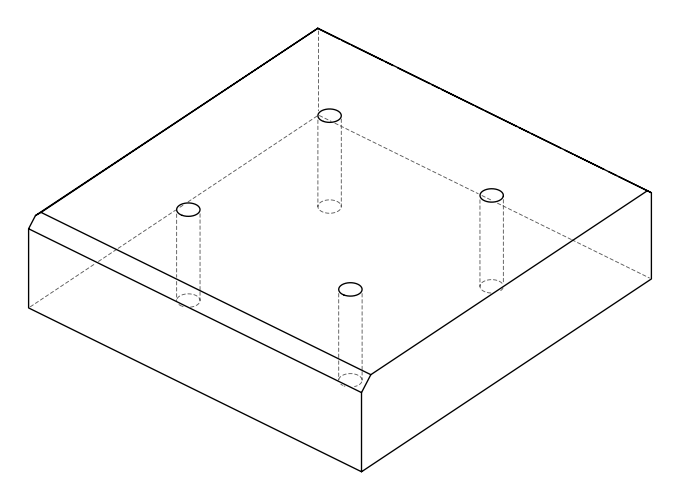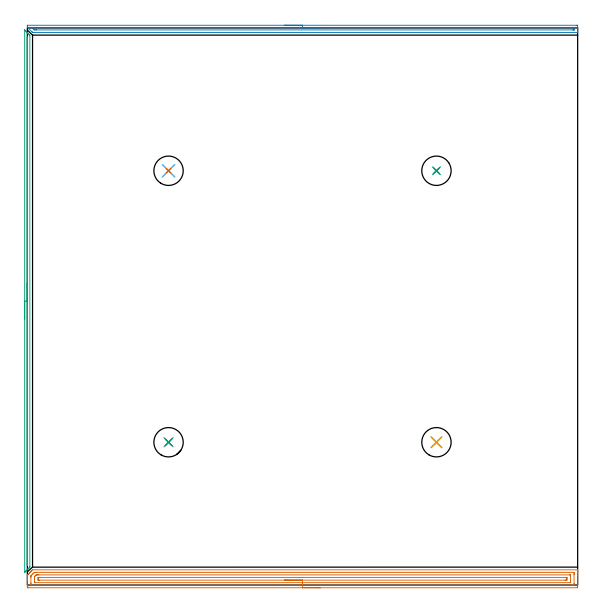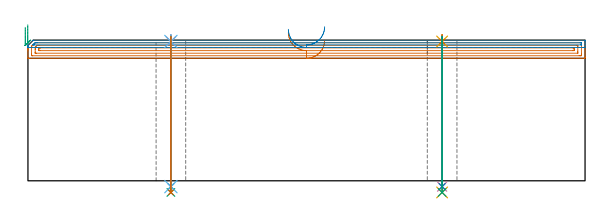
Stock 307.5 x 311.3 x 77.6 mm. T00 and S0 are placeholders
(PLAN: 15 operations, 9 tool changes, 22.9 min)
(1 AREA_MILL | FG_CHAMFER_SURFACE | UGT0205_001 | 10.04 min | 15376 mm3)
(2 AREA_MILL_1 | FG_CHAMFER_SURFACE_1 | UGT0205_001 | 5.06 min | 2464 mm3)
(3 AREA_MILL_2 | FG_CHAMFER_SURFACE_2 | UGT0205_001 | 4.94 min | 1261 mm3)
(4 SPOT_DRILL | STEP1HOLE | NXT0321_9005460120000 | 0.03 min | 2 mm3)
(5 SPOT_DRILL_1 | STEP1HOLE_1 | NXT0321_9005460120000 | 0.03 min | 4 mm3)
(6 SPOT_DRILL_2 | STEP1HOLE_2 | NXT0321_9005460120000 | 0.03 min | 1 mm3)
(7 SPOT_DRILL_3 | STEP1HOLE_3 | NXT0321_9005460120000 | 0.03 min | 7 mm3)
(8 DRILL_THROUGH_HOLE_INTO_CENTER | STEP1HOLE | NXT0301_065 | 0.33 min | 5361 mm3)
(9 DRILL_TO_ENLARGE_THROUGH_HOLE | STEP1HOLE | UGT0301_288 | 0.35 min | 11005 mm3)
(10 DRILL_THROUGH_HOLE_INTO_CENTER_1 | STEP1HOLE_1 | NXT0301_065 | 0.33 min | 5364 mm3)
(11 DRILL_TO_ENLARGE_THROUGH_HOLE_1 | STEP1HOLE_1 | UGT0301_288 | 0.35 min | 11002 mm3)
(12 DRILL_THROUGH_HOLE_INTO_CENTER_2 | STEP1HOLE_2 | NXT0301_065 | 0.33 min | 5369 mm3)
(13 DRILL_TO_ENLARGE_THROUGH_HOLE_2 | STEP1HOLE_2 | UGT0301_288 | 0.35 min | 10999 mm3)
(14 DRILL_THROUGH_HOLE_INTO_CENTER_3 | STEP1HOLE_3 | NXT0301_065 | 0.33 min | 5366 mm3)
(15 DRILL_TO_ENLARGE_THROUGH_HOLE_3 | STEP1HOLE_3 | UGT0301_288 | 0.35 min | 11006 mm3)
(TOOL UGT0205_001 | Chamfer Mill 20 x 3 x 45 deg. | D20 FL50 Z2)
(TOOL NXT0321_9005460120000 | NC Spot Drill, 142deg, 12mm, Carbide, Uncoated | D12 PA142 FL30 Z2)
(TOOL NXT0301_065 | Carbide Drill 9.4mm [860.1-0940-075A1-MM 2214] | D9.4 PA140 FL98 Z2)
(TOOL UGT0301_288 | Twist Drill 16.4 mm | D16.4 PA118 FL125 Z2)
(OP 1 AREA_MILL)
G17 G21 G94 G90
T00 M6
G54
G17 G0 G90 X163.75 Y-1.5 S1061 M3
G43 Z87.6 H0
Z77.6
G94 G1 X163.712 Z76.728 F250.
X163.598 Z75.863
X163.409 Z75.012
X163.147 Z74.18
X162.813 Z73.374
X162.41 Z72.6
X161.942 Z71.864
X161.41 Z71.172
X160.821 Z70.529
X160.178 Z69.94
X159.486 Z69.408
X158.75 Z68.94
X157.976 Z68.537
X157.17 Z68.203
X156.338 Z67.941
X155.486 Z67.752
X154.622 Z67.638
X153.75 Z67.6
X0.612 Y-1.499 Z67.601
X0.061 Y-1.493 Z67.604
X0.008 Y-1.491 Z67.606
X0. Y-0.944 Z68.152
Y2.611 Z71.705
Y3.17 Z72.267
Y3.5 Z72.596
Y4.059 Z73.155
Y4.389 Z73.484
Y5.227 Z74.327
X0.001 Y5.594 Z74.69
X0.017 Y5.618 Z74.716
X0.432 Y6.032 Z75.132
X0.565 Y6.167 Z75.264
X0.612 Y6.213 Z75.312
X0.815 Y6.416 Z75.515
X0.862 Y6.463 Z75.56
X0.91 Y6.51 Z75.609
X1.11 Y6.711 Z75.81
X1.158 Y6.759 Z75.856
X1.207 Y6.808 Z75.907
X1.405 Y7.006 Z76.105
X1.454 Y7.056 Z76.153
X1.505 Y7.106 Z76.205
X1.7 Y7.301 Z76.4
X1.75 Y7.352 Z76.449
X1.803 Y7.403 Z76.502
X1.995 Y7.596 Z76.695
X2.047 Y7.648 Z76.745
X2.1 Y7.701 Z76.8
X2.29 Y7.891 Z76.99
X2.343 Y7.944 Z77.041
X2.398 Y7.999 Z77.097
X2.9 Y8.501 Z77.599
X307.338 Y8.5 Z77.6
X307.49 Y8.505 Z77.595
X307.492 Y8.461 Z77.552
X307.5 Y8.088 Z77.187
Y7.715 Z76.815
Y7.056 Z76.151
Y5.837 Z74.934
Y5.278 Z74.372
Y-0.944 Z68.153
X307.497 Y-1.227 Z67.871
X307.49 Y-1.492 Z67.606
X307.223 Y-1.499 Z67.599
X153.75 Y-1.5 Z67.6
Y-0.086 Z69.014
X2.428 Y-0.085 Z69.015
X2.398 Y-0.084 Z69.016
X2.01 Y-0.056 Z69.044
X2.002 Y0.339 Z69.439
X2. Y0.833 Z69.933
Y1.23 Z70.33
Y4.389 Z73.489
X2.001 Y4.784 Z73.884
X2.007 Y5.031 Z74.131
X2.013 Y5.152 Z74.252
X2.131 Y5.278 Z74.378
X2.263 Y5.413 Z74.513
X2.398 Y5.549 Z74.649
X3.016 Y6.167 Z75.267
X3.291 Y6.441 Z75.541
X3.601 Y6.747 Z75.847
X3.917 Y7.056 Z76.156
X4.156 Y7.083 Z76.183
X4.184 Y7.084 Z76.184
X5.047 Y7.086 Z76.186
X305.073 Y7.085 Z76.185
X305.102 Y7.084 Z76.184
X305.49 Y7.056 Z76.156
X305.498 Y6.661 Z75.761
X305.5 Y6.167 Z75.267
Y5.77 Z74.87
Y0.833 Z69.933
X305.498 Y0.439 Z69.539
X305.49 Y-0.056 Z69.044
X305.131 Y-0.084 Z69.016
X305.102 Y-0.085 Z69.015
X304.239 Y-0.086 Z69.014
X153.75
Y1.328 Z70.428
X4.579 Y1.329 Z70.429
X4.184 Y1.331 Z70.431
X4.053 Y1.333 Z70.433
X4.014 Y1.335 Z70.435
X4.008 Y1.417 Z70.517
X4.004 Y1.539 Z70.639
X4.001 Y1.722 Z70.822
X4. Y1.905 Z71.005
Y3.5 Z72.6
Y3.683 Z72.783
X4.005 Y4.389 Z73.489
X4.009 Y4.563 Z73.663
X4.028 Y4.717 Z73.817
X4.184 Y4.882 Z73.982
X4.381 Y5.081 Z74.181
X4.578 Y5.278 Z74.378
X4.829 Y5.524 Z74.624
X4.917 Y5.606 Z74.706
X4.983 Y5.664 Z74.764
X5.077 Y5.666 Z74.766
X5.576 Y5.67 Z74.77
X5.97 Y5.671 Z74.771
X6.467
X302.921
X303.316 Y5.669 Z74.769
X303.447 Y5.667 Z74.767
X303.486 Y5.665 Z74.765
X303.492 Y5.583 Z74.683
X303.496 Y5.461 Z74.561
X303.499 Y5.278 Z74.378
X303.5 Y5.095 Z74.195
Y2.428 Z71.528
X303.499 Y1.722 Z70.822
X303.498 Y1.541 Z70.641
X303.49 Y1.357 Z70.457
X303.481 Y1.335 Z70.435
X303.463 Y1.333 Z70.433
X303.415 Y1.33 Z70.43
X303.316 Y1.329 Z70.429
X153.75 Y1.328 Z70.428
Y2.743 Z71.843
X6.73
X6.076 Y2.75 Z71.85
X6.01 Y2.758 Z71.858
X6.005 Y2.854 Z71.954
X6.002 Y3.059 Z72.159
X6. Y3.47 Z72.57
X6.002 Y3.929 Z73.029
X6.005 Y4.144 Z73.244
X6.01 Y4.245 Z73.345
X6.109 Y4.251 Z73.351
X6.863 Y4.257 Z73.357
X6.995
X300.77
X301.424 Y4.25 Z73.35
X301.49 Y4.242 Z73.342
X301.495 Y4.146 Z73.246
X301.498 Y3.941 Z73.041
X301.5 Y3.53 Z72.63
X301.498 Y3.071 Z72.171
X301.495 Y2.856 Z71.956
X301.49 Y2.755 Z71.855
X301.391 Y2.749 Z71.849
X300.637 Y2.743 Z71.843
X300.505
X153.75
X152.878 Z71.881
X152.014 Z71.995
X151.162 Z72.183
X150.33 Z72.446
X149.524 Z72.78
X148.75 Z73.182
X148.014 Z73.651
X147.322 Z74.182
X146.679 Z74.772
X146.09 Z75.415
X145.558 Z76.107
X145.09 Z76.843
X144.687 Z77.616
X144.353 Z78.422
X144.091 Z79.254
X143.902 Z80.106
X143.788 Z80.971
X143.75 Z81.843
G0 Z87.6
M5
M2
(OP 2 AREA_MILL_1)
G17 G21 G94 G90
T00 M6
G54
G17 G0 G90 X143.75 Y312.8 S1061 M3
G43 Z87.6 H0
Z83.6
G94 G1 X143.788 Z82.728 F250.
X143.902 Z81.863
X144.091 Z81.012
X144.353 Z80.18
X144.687 Z79.374
X145.09 Z78.6
X145.558 Z77.864
X146.089 Z77.172
X146.679 Z76.529
X147.322 Z75.94
X148.014 Z75.408
X148.75 Z74.94
X149.524 Z74.537
X150.33 Z74.203
X151.162 Z73.941
X152.013 Z73.752
X152.878 Z73.638
X153.75 Z73.6
X306.887
X307.156 Y312.798
X307.49 Y312.793 Z73.602
X307.5 Y312.536 Z73.859
Y311.124 Z75.272
Y309.932 Z76.462
Y309.283 Z77.116
Y308.997 Z77.402
X307.498 Y308.897 Z77.495
X307.49 Y308.803 Z77.588
X307.333 Y308.8 Z77.6
X3.262
X2.896 Y308.805 Z77.591
X2.765 Y308.934 Z77.463
X2.636 Y309.064 Z77.336
X0.181 Y311.524 Z74.875
X-0.021 Y311.742 Z74.657
X-0.026 Y311.753 Z74.645
X-0.03 Y311.768 Z74.631
X-0.024 Y311.926 Z74.473
X-0.006 Y312.413 Z73.986
X-0.003 Y312.536 Z73.863
X0.004 Y312.792 Z73.607
X0.136 Y312.8 Z73.6
X153.75
Y311.386 Z75.014
X305.101 Y311.385 Z75.015
X305.393 Y311.384 Z75.016
X305.461 Y311.381 Z75.019
X305.488 Y311.379 Z75.021
X305.49 Y311.365 Z75.035
X305.497 Y311.283 Z75.117
X305.499 Y310.8 Z75.6
Y310.413 Z75.987
X305.496 Y310.283 Z76.117
X305.491 Y310.236 Z76.164
X305.487 Y310.22 Z76.18
X305.476 Y310.219 Z76.181
X305.402 Y310.217 Z76.183
X305.101 Y310.215 Z76.185
X304.81 Y310.214 Z76.186
X5.048
X4.757 Y310.215 Z76.185
X4.155 Y310.219 Z76.181
X3.959 Y310.221 Z76.179
X3.755 Y310.408 Z75.992
X3.353 Y310.8 Z75.6
X3.262 Y310.89 Z75.51
X2.951 Y311.208 Z75.192
X2.806 Y311.358 Z75.042
X2.788 Y311.38 Z75.02
X2.804 Y311.382 Z75.018
X2.844 Y311.383 Z75.017
X3.262 Y311.385 Z75.015
X3.552 Y311.386 Z75.014
X153.75
X154.621 Z75.052
X155.486 Z75.166
X156.338 Z75.355
X157.17 Z75.617
X157.976 Z75.951
X158.75 Z76.354
X159.486 Z76.823
X160.178 Z77.354
X160.821 Z77.943
X161.41 Z78.586
X161.941 Z79.278
X162.41 Z80.014
X162.813 Z80.788
X163.147 Z81.594
X163.409 Z82.426
X163.598 Z83.278
X163.712 Z84.143
X163.75 Z85.014
G0 Z87.6
M5
M2
(OP 3 AREA_MILL_2)
G17 G21 G94 G90
T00 M6
G54
G17 G0 G90 X-1.5 Y148.65 S1061 M3
G43 Z87.6 H0
Z84.7
G94 G1 Y148.688 Z83.828 F250.
Y148.802 Z82.963
Y148.991 Z82.112
Y149.253 Z81.28
Y149.587 Z80.474
Y149.99 Z79.7
Y150.458 Z78.964
Y150.989 Z78.272
Y151.579 Z77.629
Y152.222 Z77.04
Y152.914 Z76.508
Y153.65 Z76.04
Y154.424 Z75.637
Y155.23 Z75.303
Y156.062 Z75.041
Y156.913 Z74.852
Y157.778 Z74.738
Y158.65 Z74.7
Y309.961
X-1.494 Y310.181 Z74.703
X-1.493 Y310.182 Z74.704
X-1.48 Y310.181 Z74.718
X-1.099 Y309.798 Z75.101
X-0.939 Y309.641 Z75.258
X-0.885 Y309.585 Z75.314
X-0.698 Y309.398 Z75.501
X-0.643 Y309.344 Z75.554
X-0.587 Y309.287 Z75.612
X-0.403 Y309.103 Z75.796
X-0.346 Y309.048 Z75.85
X-0.289 Y308.99 Z75.91
X-0.108 Y308.808 Z76.091
X-0.05 Y308.751 Z76.147
X0.008 Y308.692 Z76.207
X0.187 Y308.513 Z76.386
X0.246 Y308.455 Z76.443
X0.306 Y308.394 Z76.505
X0.482 Y308.218 Z76.681
X0.543 Y308.159 Z76.739
X0.604 Y308.097 Z76.803
X0.778 Y307.923 Z76.977
X0.839 Y307.862 Z77.036
X1.325 Y307.375 Z77.524
X1.394 Y307.304 Z77.592
X1.4 Y306.906 Z77.6
Y10.394
X1.394 Y9.995 Z77.592
X1.325 Y9.925 Z77.524
X1.284 Y9.883 Z77.482
X0.902 Y9.501 Z77.1
X0.839 Y9.438 Z77.036
X0.778 Y9.377 Z76.977
X0.603 Y9.203 Z76.802
X0.543 Y9.141 Z76.739
X0.483 Y9.082 Z76.682
X0.306 Y8.905 Z76.505
X0.246 Y8.845 Z76.443
X0.187 Y8.787 Z76.386
X0.008 Y8.608 Z76.207
X-0.05 Y8.548 Z76.147
X-0.108 Y8.492 Z76.091
X-0.29 Y8.31 Z75.909
X-0.346 Y8.252 Z75.85
X-0.403 Y8.197 Z75.796
X-0.587 Y8.012 Z75.612
X-0.643 Y7.956 Z75.554
X-0.698 Y7.902 Z75.501
X-0.885 Y7.715 Z75.314
X-0.939 Y7.659 Z75.258
X-1.098 Y7.502 Z75.102
X-1.183 Y7.417 Z75.017
X-1.384 Y7.215 Z74.814
X-1.483 Y7.119 Z74.715
X-1.494 Y7.117 Z74.703
X-1.499 Y7.119 Z74.699
X-1.5 Y7.339 Z74.7
Y158.65
X-0.086 Z76.114
Y305.155
X-0.082 Y306.013 Z76.118
X-0.08 Y306.043 Z76.12
X-0.05 Y306.25 Z76.15
X-0.02 Y306.013 Z76.18
X-0.017 Y305.98 Z76.183
X-0.014 Y305.12 Z76.186
Y12.144
X-0.018 Y11.287 Z76.182
X-0.02 Y11.256 Z76.18
X-0.05 Y11.05 Z76.15
X-0.08 Y11.287 Z76.12
X-0.083 Y11.32 Z76.117
X-0.086 Y12.18 Z76.114
Y158.65
Y159.521 Z76.152
Y160.386 Z76.266
Y161.238 Z76.455
Y162.07 Z76.717
Y162.876 Z77.051
Y163.65 Z77.454
Y164.386 Z77.923
Y165.078 Z78.454
Y165.721 Z79.043
Y166.31 Z79.686
Y166.841 Z80.378
Y167.31 Z81.114
Y167.713 Z81.888
Y168.047 Z82.694
Y168.309 Z83.526
Y168.498 Z84.378
Y168.612 Z85.243
Y168.65 Z86.114
G0 Z87.6
M5
M2
(OP 4 SPOT_DRILL)
G17 G21 G94 G90
T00 M6
G54
G17 G0 G90 X78.9 Y79.8 S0 M3
G43 Z87.6 H0
G94 G81 G98 Z76.894 F250. R80.6
G80
M5
M2
(OP 5 SPOT_DRILL_1)
G17 G21 G94 G90
T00 M6
G54
G17 G0 G90 X228.6 Y79.8 S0 M3
G43 Z87.6 H0
G94 G81 G98 Z76.894 F250. R80.6
G80
M5
M2
(OP 6 SPOT_DRILL_2)
G17 G21 G94 G90
T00 M6
G54
G17 G0 G90 X78.9 Y231.5 S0 M3
G43 Z87.6 H0
G94 G81 G98 Z76.894 F250. R80.6
G80
M5
M2
(OP 7 SPOT_DRILL_3)
G17 G21 G94 G90
T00 M6
G54
G17 G0 G90 X228.6 Y231.5 S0 M3
G43 Z87.6 H0
G94 G81 G98 Z76.894 F250. R80.6
G80
M5
M2
(OP 8 DRILL_THROUGH_HOLE_INTO_CENTER)
G17 G21 G94 G90
T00 M6
G54
G17 G0 G90 X78.9 Y79.8 S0 M3
G43 Z87.6 H1
G94 G73 G98 Z-3.211 F250. Q8.979 R79.6
G80
M5
M2
(OP 9 DRILL_TO_ENLARGE_THROUGH_HOLE)
G17 G21 G94 G90
T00 M6
G54
G17 G0 G90 X78.9 Y79.8 S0 M3
G43 Z87.6 H0
G94 G73 G98 Z-6.427 F250. Q14.005 R79.6
G80
M5
M2
(OP 10 DRILL_THROUGH_HOLE_INTO_CENTER_1)
G17 G21 G94 G90
T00 M6
G54
G17 G0 G90 X228.6 Y79.8 S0 M3
G43 Z87.6 H1
G94 G73 G98 Z-3.211 F250. Q8.979 R79.6
G80
M5
M2
(OP 11 DRILL_TO_ENLARGE_THROUGH_HOLE_1)
G17 G21 G94 G90
T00 M6
G54
G17 G0 G90 X228.6 Y79.8 S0 M3
G43 Z87.6 H0
G94 G73 G98 Z-6.427 F250. Q14.005 R79.6
G80
M5
M2
(OP 12 DRILL_THROUGH_HOLE_INTO_CENTER_2)
G17 G21 G94 G90
T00 M6
G54
G17 G0 G90 X78.9 Y231.5 S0 M3
G43 Z87.6 H1
G94 G73 G98 Z-3.211 F250. Q8.979 R79.6
G80
M5
M2
(OP 13 DRILL_TO_ENLARGE_THROUGH_HOLE_2)
G17 G21 G94 G90
T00 M6
G54
G17 G0 G90 X78.9 Y231.5 S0 M3
G43 Z87.6 H0
G94 G73 G98 Z-6.427 F250. Q14.005 R79.6
G80
M5
M2
(OP 14 DRILL_THROUGH_HOLE_INTO_CENTER_3)
G17 G21 G94 G90
T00 M6
G54
G17 G0 G90 X228.6 Y231.5 S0 M3
G43 Z87.6 H1
G94 G73 G98 Z-3.211 F250. Q8.979 R79.6
G80
M5
M2
(OP 15 DRILL_TO_ENLARGE_THROUGH_HOLE_3)
G17 G21 G94 G90
T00 M6
G54
G17 G0 G90 X228.6 Y231.5 S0 M3
G43 Z87.6 H0
G94 G73 G98 Z-6.427 F250. Q14.005 R79.6
G80
M5
M2
